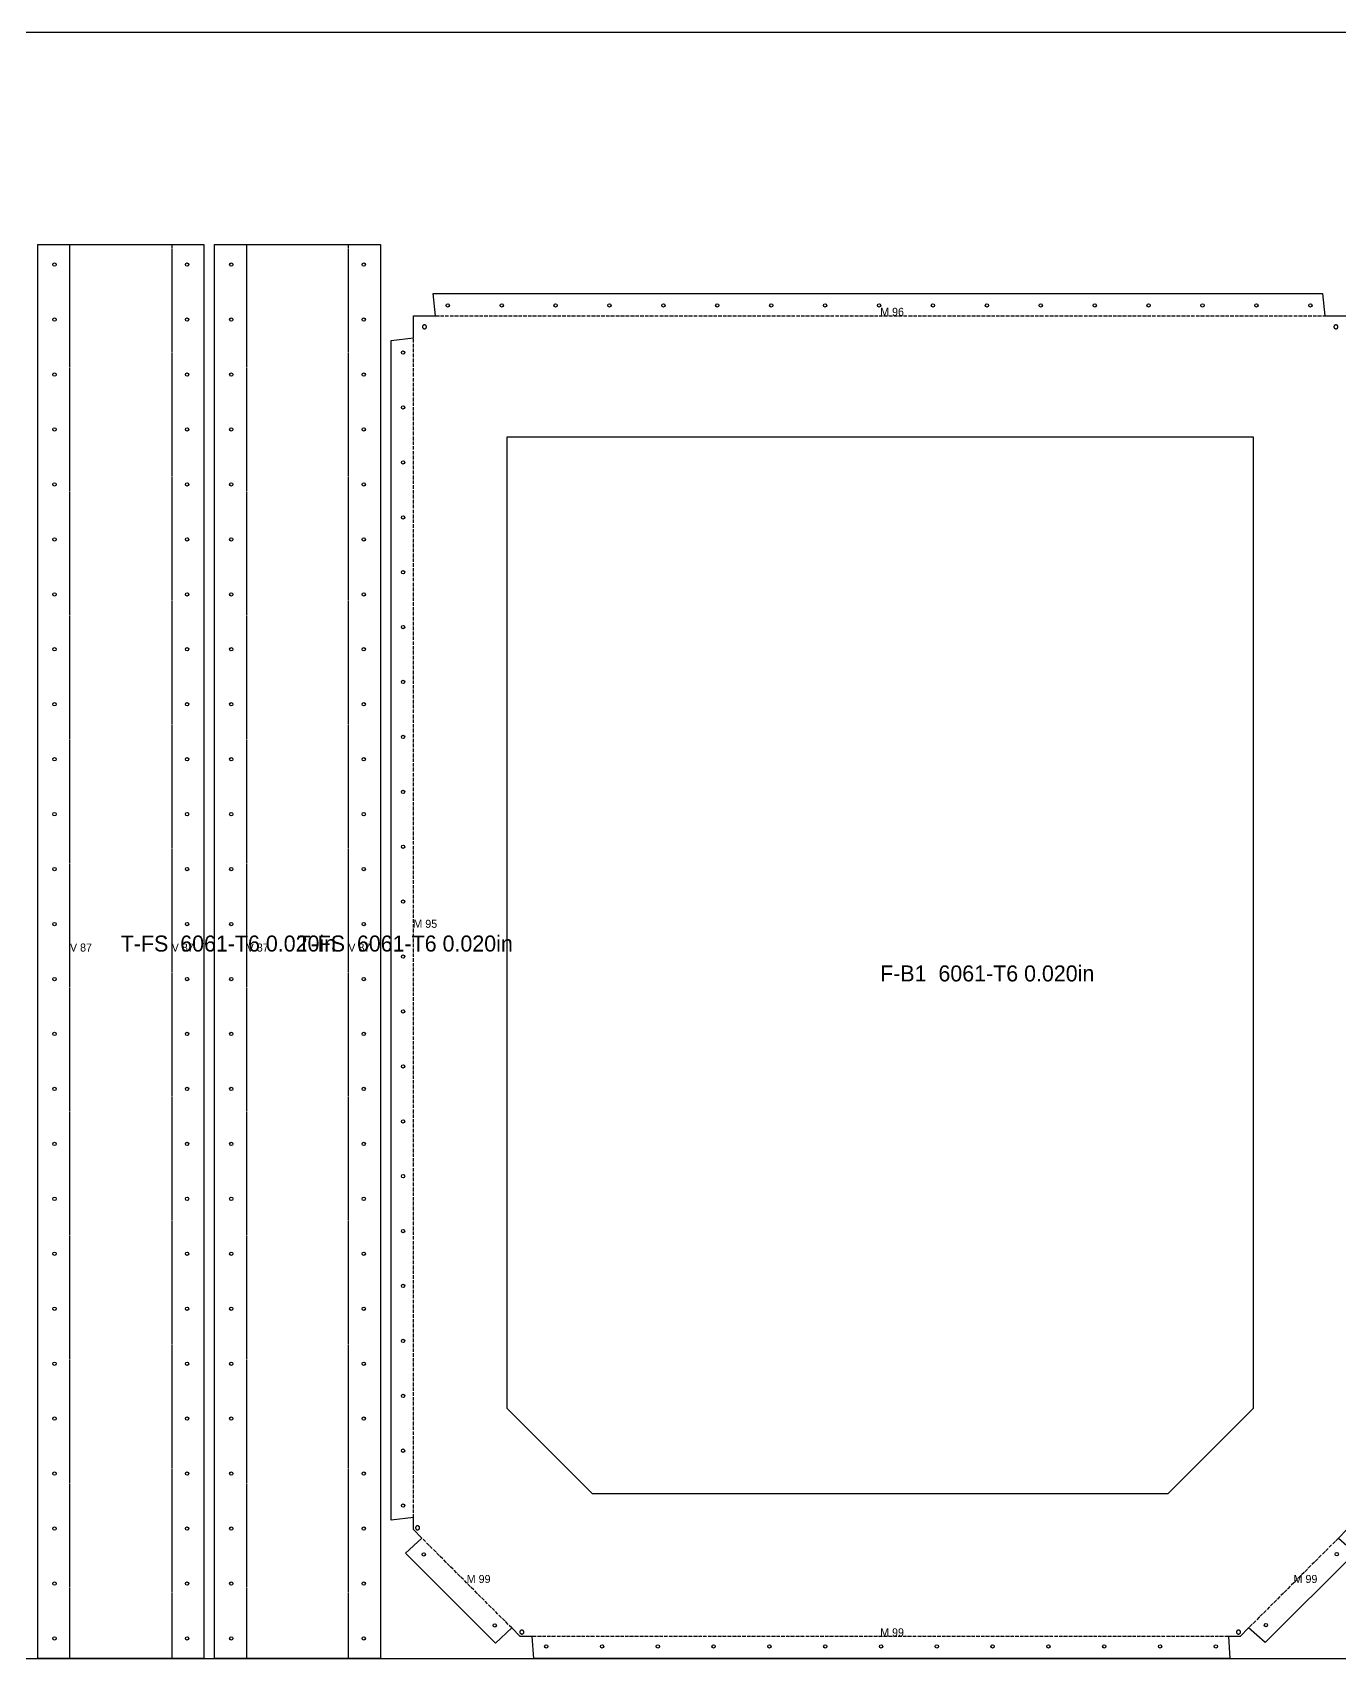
# Model space of a CAD drawing. Header units: millimetres. Extents: x 0 to 2537, y 0 to 1219.
# Drawn here: x 1066 to 2046, y 0 to 1219 of the extents above; entities that cross this region are included whole.
import ezdxf

# ---------------------------------------------------------------- set-up
doc = ezdxf.new("R2010")
doc.units = ezdxf.units.MM
doc.linetypes.add('DASHDOT', pattern=[3.556, 2.54, -0.508, 0, -0.508])
doc.linetypes.add('DASHED', pattern=[1.524, 1.27, -0.254])
for name, color, linetype in [('CUT', 7, 'CONTINUOUS'), ('ETCH', 8, 'CONTINUOUS'), ('HOLE', 6, 'CONTINUOUS'), ('MOUNTAIN', 5, 'DASHDOT'), ('VALLEY', 1, 'DASHED')]:
    doc.layers.add(name, color=color, linetype=linetype)

msp = doc.modelspace()

# ---------------------------------------------------------------- linework, layer by layer
at = {"layer": 'CUT'}
for points in [[(1070.3, 1060), (1194.8, 1060), (1194.8, 0), (1070.3, 0), (1070.3, 1060)], [(1202.8, 1060), (1327.2, 1060), (1327.2, 0), (1202.8, 0), (1202.8, 1060)], [(1359, 997.5), (1359.1, 997.4), (1359.2, 997.3), (1359.3, 997.2), (1359.4, 997.1), (1359.5, 997), (1359.6, 997), (1359.8, 996.9), (1359.9, 996.9), (1360.1, 996.9), (1360.2, 996.8), (1360.4, 996.9), (1360.5, 996.9), (1360.6, 996.9), (1360.8, 997), (1360.9, 997), (1361, 997.1), (1361.2, 997.2), (1361.3, 997.3), (1361.4, 997.4), (1361.5, 997.5), (1361.5, 997.6), (1361.6, 997.8), (1361.6, 997.9), (1361.7, 998.1), (1361.7, 998.2), (1361.7, 998.3), (1361.7, 998.5), (1361.7, 998.6), (1361.6, 998.8), (1361.6, 998.9), (1361.5, 999.1), (1361.5, 999.2), (1361.4, 999.3), (1361.3, 999.4), (1361.2, 999.5), (1361, 999.6), (1360.9, 999.7), (1360.8, 999.7), (1360.6, 999.8), (1360.5, 999.8), (1360.4, 999.8), (1360.2, 999.8), (1360.1, 999.8), (1359.9, 999.8), (1359.8, 999.8), (1359.6, 999.7), (1359.5, 999.7), (1359.4, 999.6), (1359.3, 999.5), (1359.2, 999.4), (1359.1, 999.3), (1359, 999.2), (1358.9, 999.1), (1358.8, 998.9), (1358.8, 998.8), (1358.7, 998.6), (1358.7, 998.5), (1358.7, 998.3), (1358.7, 998.2), (1358.7, 998.1), (1358.8, 997.9), (1358.8, 997.8), (1358.9, 997.6), (1359, 997.5)], [(2042.3, 997.6), (2042.4, 997.5), (2042.4, 997.4), (2042.5, 997.3), (2042.7, 997.2), (2042.8, 997.1), (2042.9, 997), (2043, 997), (2043.2, 996.9), (2043.3, 996.9), (2043.5, 996.9), (2043.6, 996.8), (2043.8, 996.9), (2043.9, 996.9), (2044, 996.9), (2044.2, 997), (2044.3, 997), (2044.4, 997.1), (2044.6, 997.2), (2044.7, 997.3), (2044.8, 997.4), (2044.9, 997.5), (2044.9, 997.6), (2045, 997.8), (2045, 997.9), (2045.1, 998.1), (2045.1, 998.2), (2045.1, 998.3), (2045.1, 998.5), (2045.1, 998.6), (2045, 998.8), (2045, 998.9), (2044.9, 999.1), (2044.9, 999.2), (2044.8, 999.3), (2044.7, 999.4), (2044.6, 999.5), (2044.4, 999.6), (2044.3, 999.7), (2044.2, 999.7), (2044, 999.8), (2043.9, 999.8), (2043.8, 999.8), (2043.6, 999.8), (2043.5, 999.8), (2043.3, 999.8), (2043.2, 999.8), (2043, 999.7), (2042.9, 999.7), (2042.8, 999.6), (2042.7, 999.5), (2042.5, 999.4), (2042.4, 999.3), (2042.4, 999.2), (2042.3, 999.1), (2042.2, 998.9), (2042.2, 998.8), (2042.1, 998.6), (2042.1, 998.5), (2042.1, 998.3), (2042.1, 998.2), (2042.1, 998.1), (2042.2, 997.9), (2042.2, 997.8), (2042.3, 997.6)], [(1421.9, 915.6), (1421.9, 187.6), (1485.9, 123.6), (1917.9, 123.6), (1981.9, 187.6), (1981.9, 915.6), (1421.9, 915.6)], [(1353.7, 97.4), (1353.8, 97.3), (1353.8, 97.1), (1353.9, 97), (1354, 96.9), (1354.1, 96.8), (1354.2, 96.7), (1354.4, 96.6), (1354.5, 96.6), (1354.6, 96.5), (1354.8, 96.5), (1354.9, 96.5), (1355.1, 96.5), (1355.2, 96.5), (1355.4, 96.5), (1355.5, 96.5), (1355.7, 96.6), (1355.8, 96.6), (1355.9, 96.7), (1356, 96.8), (1356.1, 96.9), (1356.2, 97), (1356.3, 97.1), (1356.4, 97.3), (1356.5, 97.4), (1356.5, 97.5), (1356.5, 97.7), (1356.6, 97.8), (1356.6, 98), (1356.6, 98.1), (1356.5, 98.3), (1356.5, 98.4), (1356.5, 98.5), (1356.4, 98.7), (1356.3, 98.8), (1356.2, 98.9), (1356.1, 99), (1356, 99.1), (1355.9, 99.2), (1355.8, 99.3), (1355.7, 99.3), (1355.5, 99.4), (1355.4, 99.4), (1355.2, 99.5), (1355.1, 99.5), (1354.9, 99.5), (1354.8, 99.4), (1354.6, 99.4), (1354.5, 99.3), (1354.4, 99.3), (1354.2, 99.2), (1354.1, 99.1), (1354, 99), (1353.9, 98.9), (1353.8, 98.8), (1353.8, 98.7), (1353.7, 98.5), (1353.6, 98.4), (1353.6, 98.3), (1353.6, 98.1), (1353.6, 98), (1353.6, 97.8), (1353.6, 97.7), (1353.6, 97.5), (1353.7, 97.4)], [(1431.8, 19.4), (1431.8, 19.2), (1431.9, 19.1), (1432, 19), (1432.1, 18.9), (1432.2, 18.8), (1432.3, 18.7), (1432.4, 18.6), (1432.5, 18.5), (1432.6, 18.4), (1432.8, 18.4), (1432.9, 18.3), (1433.1, 18.3), (1433.2, 18.3), (1433.4, 18.3), (1433.5, 18.3), (1433.7, 18.4), (1433.8, 18.4), (1433.9, 18.5), (1434.1, 18.6), (1434.2, 18.7), (1434.3, 18.8), (1434.4, 18.9), (1434.5, 19), (1434.5, 19.1), (1434.6, 19.2), (1434.7, 19.4), (1434.7, 19.5), (1434.7, 19.7), (1434.7, 19.8), (1434.7, 20), (1434.7, 20.1), (1434.7, 20.2), (1434.6, 20.4), (1434.5, 20.5), (1434.5, 20.6), (1434.4, 20.8), (1434.3, 20.9), (1434.2, 21), (1434.1, 21.1), (1433.9, 21.1), (1433.8, 21.2), (1433.7, 21.2), (1433.5, 21.3), (1433.4, 21.3), (1433.2, 21.3), (1433.1, 21.3), (1432.9, 21.3), (1432.8, 21.2), (1432.6, 21.2), (1432.5, 21.1), (1432.4, 21.1), (1432.3, 21), (1432.2, 20.9), (1432.1, 20.8), (1432, 20.6), (1431.9, 20.5), (1431.8, 20.4), (1431.8, 20.2), (1431.8, 20.1), (1431.7, 20), (1431.7, 19.8), (1431.7, 19.7), (1431.8, 19.5), (1431.8, 19.4)], [(1969.1, 19.5), (1969.2, 19.4), (1969.2, 19.2), (1969.3, 19.1), (1969.4, 19), (1969.4, 18.9), (1969.5, 18.8), (1969.6, 18.7), (1969.8, 18.6), (1969.9, 18.5), (1970, 18.4), (1970.2, 18.4), (1970.3, 18.3), (1970.5, 18.3), (1970.6, 18.3), (1970.7, 18.3), (1970.9, 18.3), (1971, 18.4), (1971.2, 18.4), (1971.3, 18.5), (1971.4, 18.6), (1971.6, 18.7), (1971.7, 18.8), (1971.8, 18.9), (1971.8, 19), (1971.9, 19.1), (1972, 19.2), (1972, 19.4), (1972.1, 19.5), (1972.1, 19.7), (1972.1, 19.8), (1972.1, 20), (1972.1, 20.1), (1972, 20.2), (1972, 20.4), (1971.9, 20.5), (1971.8, 20.6), (1971.8, 20.8), (1971.7, 20.9), (1971.6, 21), (1971.4, 21.1), (1971.3, 21.1), (1971.2, 21.2), (1971, 21.2), (1970.9, 21.3), (1970.7, 21.3), (1970.6, 21.3), (1970.5, 21.3), (1970.3, 21.3), (1970.2, 21.2), (1970, 21.2), (1969.9, 21.1), (1969.8, 21.1), (1969.6, 21), (1969.5, 20.9), (1969.4, 20.8), (1969.4, 20.6), (1969.3, 20.5), (1969.2, 20.4), (1969.2, 20.2), (1969.1, 20.1), (1969.1, 20), (1969.1, 19.8), (1969.1, 19.7), (1969.1, 19.5)]]:
    msp.add_lwpolyline(points, close=True, dxfattribs=at)
msp.add_lwpolyline([(2051.9, 96.6), (2045.6, 90.3), (2058.1, 79.3), (1990.7, 11.9), (1978.2, 23), (1971.9, 16.6), (1963, 16.6), (1964.2, 0), (1442.2, 0), (1440.9, 16.6), (1431.9, 16.6), (1425.6, 23), (1413.4, 11.5), (1346.1, 78.9), (1358.2, 90.3), (1351.9, 96.6), (1351.9, 105.6), (1335.2, 103.6), (1335.2, 988), (1351.9, 990), (1351.9, 1006.6), (1368.5, 1006.6), (1366.8, 1023.3), (2033.6, 1023.3), (2035.3, 1006.6), (2051.9, 1006.6)], dxfattribs=at)
at = {"layer": 'ETCH'}
msp.add_lwpolyline([(0, 0), (2438, 0), (2438, 1219), (0, 1219)], close=True, dxfattribs=at)
at = {"layer": 'HOLE'}
for centre in [(1082.8, 1045), (1182.2, 1045), (1215.3, 1045), (1314.7, 1045), (1377.7, 1014.4), (1418.1, 1014.4), (1458.5, 1014.4), (1498.9, 1014.4), (1539.4, 1014.4), (1579.8, 1014.4), (1620.2, 1014.4), (1660.6, 1014.4), (1701.1, 1014.4), (1741.5, 1014.4), (1781.9, 1014.4), (1822.3, 1014.4), (1862.8, 1014.4), (1903.2, 1014.4), (1943.6, 1014.4), (1984, 1014.4), (2024.5, 1014.4), (1082.8, 1003.8), (1182.2, 1003.8), (1215.3, 1003.8), (1314.7, 1003.8), (1344.2, 979), (1082.8, 962.6), (1182.2, 962.6), (1215.3, 962.6), (1314.7, 962.6), (1344.2, 937.9), (1082.8, 921.4), (1182.2, 921.4), (1215.3, 921.4), (1314.7, 921.4), (1344.2, 896.7), (1082.8, 880.2), (1182.2, 880.2), (1215.3, 880.2), (1314.7, 880.2), (1344.2, 855.5), (1082.8, 839), (1182.2, 839), (1215.3, 839), (1314.7, 839), (1344.2, 814.4), (1082.8, 797.8), (1182.2, 797.8), (1215.3, 797.8), (1314.7, 797.8), (1344.2, 773.2), (1082.8, 756.6), (1182.2, 756.6), (1215.3, 756.6), (1314.7, 756.6), (1344.2, 732.1), (1082.8, 715.4), (1182.2, 715.4), (1215.3, 715.4), (1314.7, 715.4), (1344.2, 690.9), (1082.8, 674.2), (1182.2, 674.2), (1215.3, 674.2), (1314.7, 674.2), (1344.2, 649.7), (1082.8, 633), (1182.2, 633), (1215.3, 633), (1314.7, 633), (1344.2, 608.6), (1082.8, 591.8), (1182.2, 591.8), (1215.3, 591.8), (1314.7, 591.8), (1344.2, 567.4), (1082.8, 550.6), (1182.2, 550.6), (1215.3, 550.6), (1314.7, 550.6), (1344.2, 526.2), (1082.8, 509.4), (1182.2, 509.4), (1215.3, 509.4), (1314.7, 509.4), (1344.2, 485.1), (1082.8, 468.2), (1182.2, 468.2), (1215.3, 468.2), (1314.7, 468.2), (1344.2, 443.9), (1082.8, 427), (1182.2, 427), (1215.3, 427), (1314.7, 427), (1344.2, 402.7), (1082.8, 385.8), (1182.2, 385.8), (1215.3, 385.8), (1314.7, 385.8), (1344.2, 361.6), (1082.8, 344.6), (1182.2, 344.6), (1215.3, 344.6), (1314.7, 344.6), (1344.2, 320.4), (1082.8, 303.4), (1182.2, 303.4), (1215.3, 303.4), (1314.7, 303.4), (1344.2, 279.3), (1082.8, 262.2), (1182.2, 262.2), (1215.3, 262.2), (1314.7, 262.2), (1344.2, 238.1), (1082.8, 221), (1182.2, 221), (1215.3, 221), (1314.7, 221), (1344.2, 196.9), (1082.8, 179.8), (1182.2, 179.8), (1215.3, 179.8), (1314.7, 179.8), (1344.2, 155.8), (1082.8, 138.6), (1182.2, 138.6), (1215.3, 138.6), (1314.7, 138.6), (1344.2, 114.6), (1082.8, 97.4), (1182.2, 97.4), (1215.3, 97.4), (1314.7, 97.4), (1359.7, 78), (2044.3, 78.2), (1082.8, 56.2), (1182.2, 56.2), (1215.3, 56.2), (1314.7, 56.2), (1412.9, 24.8), (1991.1, 25), (1082.8, 15), (1182.2, 15), (1215.3, 15), (1314.7, 15), (1451.5, 9), (1493.4, 9), (1535.2, 9), (1577, 9), (1618.9, 9), (1660.7, 9), (1702.6, 9), (1744.4, 9), (1786.2, 9), (1828.1, 9), (1869.9, 9), (1911.8, 9), (1953.6, 9)]:
    msp.add_circle(centre, 1.25, dxfattribs=at)
at = {"layer": 'MOUNTAIN'}
for p, q in [((1368.5, 1006.6), (2035.3, 1006.6)), ((1351.9, 105.6), (1351.9, 990)), ((1425.6, 23), (1358.2, 90.3)), ((2045.6, 90.3), (1978.2, 23)), ((1963, 16.6), (1440.9, 16.6))]:
    msp.add_line(p, q, dxfattribs=at)
at = {"layer": 'VALLEY'}
for p, q in [((1094.4, 0), (1094.4, 1060)), ((1170.7, 1060), (1170.7, 0)), ((1226.9, 0), (1226.9, 1060)), ((1303.1, 1060), (1303.1, 0))]:
    msp.add_line(p, q, dxfattribs=at)

# ---------------------------------------------------------------- texts
at = {"layer": 'ETCH'}
for s, height, p in [('M 96', 6, (1701.9, 1006.6)), ('M 95', 6, (1351.9, 547.8)), ('T-FS  6061-T6 0.020in', 12, (1132.5, 530)), ('T-FS  6061-T6 0.020in', 12, (1265, 530)), ('V 87', 6, (1094.4, 530)), ('V 87', 6, (1170.7, 530)), ('V 87', 6, (1226.9, 530)), ('V 87', 6, (1303.1, 530)), ('F-B1  6061-T6 0.020in', 12, (1701.9, 507.6)), ('M 99', 6, (1391.9, 56.6)), ('M 99', 6, (2011.9, 56.6)), ('M 99', 6, (1701.9, 16.6))]:
    msp.add_text(s, height=height, dxfattribs=at).set_placement(p)

doc.saveas('drawing.dxf')
